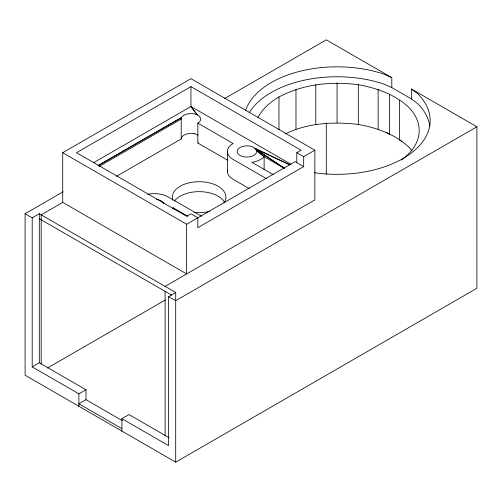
<?xml version="1.0" encoding="UTF-8"?>
<svg xmlns="http://www.w3.org/2000/svg" width="502" height="502" viewBox="0 0 502 502"><rect width="100%" height="100%" fill="white"/><g stroke="black" fill="none" stroke-linecap="round" stroke-linejoin="round"><path stroke-width="0.75" d="M121.917 431.105L121.917 418.687L168.597 445.638L168.597 296.713L175.7 292.484L39.3 213.733L32.203 217.837L25.1 213.733L25.1 375.214L175.7 462.16L476.9 288.267L476.9 126.786L411.408 88.973L411.408 98.913L417.689 103.638A93.102 53.752 0 0 1 429.844 126.09M62.719 152.702L186.644 224.25L186.644 273.935L62.719 202.388L62.719 152.702L190.948 78.67L314.867 150.217L314.867 199.903L165.108 286.366M296.795 162.642L296.795 152.702L301.1 150.217L190.948 86.62L76.492 152.702L186.644 216.299L190.948 213.814L197.832 217.786L197.832 227.726L303.679 166.614L303.679 156.674L314.867 150.217M93.422 162.799L190.948 106.493L290.959 164.242M98.317 165.629L181.68 117.437L98.053 165.447M98.944 166.564L181.209 119.074A9.739 5.622 0 0 1 184.397 115.002L184.654 114.876A9.739 5.622 0 0 1 196.991 114.763L197.255 114.883A9.739 5.622 0 0 1 197.832 123.141L197.832 143.014L227.682 160.251M25.1 213.733L63.089 191.802M224.545 98.587L326.3 39.84L391.792 77.653L391.792 87.586L411.408 98.913M62.719 202.388L41.183 214.825L41.183 363.875M116.477 176.321L181.209 138.947A9.739 5.622 0 0 1 194.192 133.739L194.512 133.808A9.739 5.622 0 0 1 197.995 135.163M186.644 224.25L295.076 161.644L303.679 166.614M32.203 217.837L32.203 366.893L39.3 362.789L85.986 389.747L85.986 399.68L122.293 420.645M47.445 368.029L165.497 299.87M476.9 126.786L175.7 300.685L168.597 296.713M32.203 366.893L78.883 393.844L85.986 389.747M85.986 399.68L78.883 403.784L121.917 428.626M121.917 418.687L129.014 414.589L169.08 437.719M258.022 117.581A82.152 47.426 0 0 1 278.968 96.974C303.158 84.054 331.414 81.155 358.321 84.7C376.425 87.994 394.403 94.188 408.201 106.8A82.152 47.426 0 0 1 401.28 160.088M285.349 133.896C307.82 122.846 333.805 121.503 358.321 124.452C376.425 127.74 394.403 133.934 408.201 146.546A82.152 47.426 0 0 1 412.004 150.838M194.192 133.739L194.512 133.808M391.792 77.653L383.61 74.026A93.102 53.752 0 0 0 245.685 110.258M391.792 87.586L383.61 83.966A93.102 53.752 0 0 0 249.168 112.774M289.767 164.863L255.631 148.994A9.739 5.622 0 0 0 239.423 147.845A9.739 5.622 0 0 0 244.198 156.862A9.739 5.622 0 0 0 256.522 150.675L264.121 156.693L284.264 168.321M254.759 148.159L289.867 164.775M197.255 114.883L190.948 106.493L190.948 86.62M386.891 132.71L389.583 134.26L389.583 94.514M401.431 141.1L399.41 139.932L399.41 100.187M296.795 152.702L303.679 156.674M197.832 123.141L233.116 143.509A19.471 11.245 0 0 0 233.11 159.41L266.6 178.743M273.301 174.665L251.922 162.322A19.471 11.245 0 0 0 264.121 156.693L264.121 169.689M249.187 188.564L233.116 179.283A19.471 11.245 0 0 1 227.651 169.576M201.628 216.255L168.139 196.922A19.471 11.245 0 0 0 147.713 194.305M172.788 208.518A19.471 11.245 0 0 0 173.177 207.784L187.88 216.268M39.3 218.703L171.728 295.157M255.229 148.567L284.314 168.226L256.24 149.91A9.739 5.622 0 0 0 255.775 149.176L255.631 148.994M411.408 88.973L417.689 93.698A93.102 53.752 0 0 1 411.395 152.941A93.102 53.752 0 0 1 314.465 172.726M264.121 156.693L256.44 150.387A9.739 5.622 0 0 0 256.327 150.098L256.24 149.91M190.948 106.493L197.123 114.82M378.131 89.438L378.131 129.19M358.321 84.7L358.321 124.452M337.055 83.087L337.055 122.833M326.3 122.927L326.3 174.238M315.796 84.7L315.796 124.452M295.979 89.438L295.979 129.19M278.968 96.974L278.968 129.711M227.412 151.46L227.412 171.333M181.209 119.074L181.209 138.947M175.7 292.484L175.7 462.16M173.177 207.784L173.177 209.309M165.108 291.336L165.108 435.422M78.883 393.844L78.883 406.269M39.3 213.733L39.3 362.789M198.177 142.8A9.739 5.622 0 0 1 197.832 143.014M172.839 200.122A26.775 15.455 0 0 1 201.685 181.78A26.775 15.455 0 0 1 223.948 202.959M209.585 211.398A26.775 15.455 0 0 1 194.01 212.346M174.476 201.07A26.775 15.455 0 0 1 200.285 191.664A26.775 15.455 0 0 1 224.582 202.331M156.398 199.376A9.739 5.622 0 0 1 163.859 203.605"/></g></svg>
